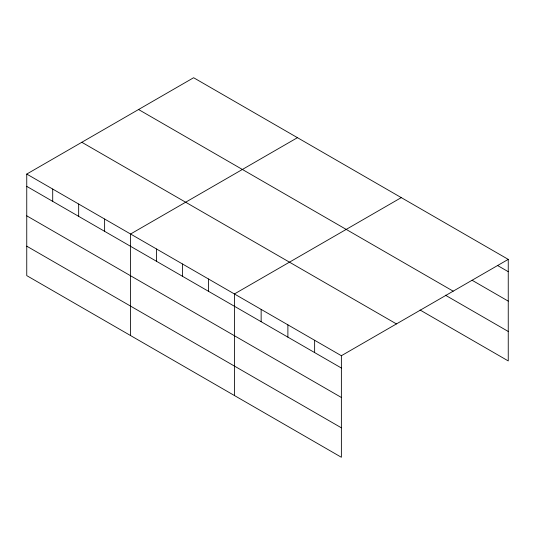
<?xml version="1.0" encoding="UTF-8"?>
<svg xmlns="http://www.w3.org/2000/svg" width="535" height="535" viewBox="0 0 535 535"><rect width="100%" height="100%" fill="white"/><g stroke="black" fill="none" stroke-linecap="round" stroke-linejoin="round"><path stroke-width="0.8" d="M26.75 174.069L341.377 355.721L341.377 457.271L26.75 275.625L26.75 174.069L193.623 77.729L508.25 259.375L508.25 360.931L420.069 310.019M297.453 137.669L130.573 234.016L130.573 335.572M401.277 197.616L234.404 293.956L234.404 395.512M341.377 355.721L508.25 259.375M497.41 265.42L508.25 271.68M472.111 280.266L508.25 301.131M138.558 109.521L453.178 291.167M445.367 295.173L508.25 331.473M81.822 142.277L396.442 323.922M26.75 186.374L341.377 368.02M26.75 215.826L341.377 397.472M26.75 246.174L341.377 427.819M314.633 340.28L314.633 352.585M287.89 324.839L287.89 337.144M261.147 309.397L261.147 321.702M208.443 278.976L208.443 291.274M182.488 263.989L182.488 276.287M156.534 249.002L156.534 261.307M104.619 219.029L104.619 231.334M78.665 204.042L78.665 216.347M52.704 189.056L52.704 201.361"/></g></svg>
